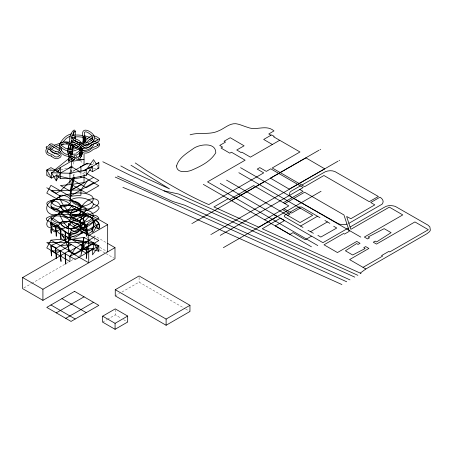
<?xml version="1.0" encoding="UTF-8"?>
<svg xmlns="http://www.w3.org/2000/svg" width="453" height="453" viewBox="0 0 453 453"><rect width="100%" height="100%" fill="white"/><g stroke="black" fill="none" stroke-linecap="round" stroke-linejoin="round"><path stroke-width="0.34" stroke-dasharray="2.27 1.7" d="M73.714 176.591L74.315 173.114M73.901 161.998L71.444 172.072L75.6 169.813M73.409 176.427L74.224 173.069M56.03 175.124L56.704 173.992M46.772 175.351L48.562 174.32M75.045 169.994L71.444 172.072L71.444 170.079M93.494 236.642L94.717 235.939L107.236 243.165M23.873 287.944L31.2 283.714M31.812 283.363L68.454 262.202M70.9 260.792L73.341 259.382M73.952 259.031L77.004 257.27M79.451 255.86L80.668 255.152M115.255 295.894L119.535 293.419M121.982 292.009L139.099 282.123L185.051 308.657M102.65 322.128L106.851 319.699M107.452 319.354L115.255 314.852L121.172 318.266M55.691 175.69L58.72 173.969M81.529 171.981L82.701 171.477M60.861 169.949L67.474 167.95M78.873 172.423L80.94 172.231L84.468 174.269M93.38 168.284L96.789 168.114M86.087 164.83L88.12 164.864M90.832 164.909L92.191 164.932M91.653 164.45L92.916 164.784M85.238 172.565L84.048 171.88L84.048 175.209M99.92 247.389L107.072 251.517M99.484 249.796L105.447 253.238M106.042 253.584L113.794 258.057M185.668 309.008L189.954 311.483M123.539 319.631L127.678 322.021M80.43 160.679L83.142 163.765M96.721 164.654L98.839 168.006M139.099 277.321L139.099 282.123M115.255 309.546L115.255 314.852M94.717 235.939L94.717 237.327M94.717 238.018L94.717 241.489M93.544 161.625L93.544 164.286M87.401 236.67L87.401 238.068M80.94 172.231L80.94 175.56M50.94 168.952L50.94 172.282"/><path stroke-width="0.68" d="M81.41 148.471C82.831 151.455 78.782 153.912 76.444 155.011M81.659 151.698L81.75 154.552M72.333 151.036L72.197 154.331M70.798 145.345L70.458 149.864M47.508 148.493C51.189 149.767 54.173 155.249 58.613 152.871C61.755 153.25 62.078 157.129 59.083 157.995C56.257 159.943 53.267 157.825 51.132 155.934L51.336 156.053C47.191 155.719 44.071 151.874 46.812 148.091M81.489 151.478L81.642 154.213M49.949 149.105C50.419 153.709 57.673 153.233 59.666 155.583L59.609 155.379C58.358 157.072 55.804 157.548 54.507 156.325C51.936 153.171 44.921 154.071 48.363 148.856M79.938 151.143L79.949 150.707M68.703 159.145L68.76 161.098M87.242 224.037L86.257 233.68L86.41 236.319C89.626 231.211 85.815 224.167 80.691 221.953C86.33 230.005 92.678 220.543 98.72 218.618L98.839 218.125C95.645 212.989 88.816 215.334 86.121 219.779C83.494 222.23 80.402 225.016 80.736 228.924C78.646 233.357 73.092 235.141 68.55 233.827C63.409 232.57 54.513 220.549 50.793 229.252C50.549 229.977 51.081 234.92 51.614 232.853C51.902 228.623 50.73 224.445 51.11 220.243C57.191 211.817 68.816 210.101 78.505 209.269C83.041 209.382 87.973 209.66 91.812 212.395C97.361 218.397 85.204 223.476 80.136 222.349C73.658 225.135 68.375 231.993 69.932 239.354L69.066 239.28L66.631 236.619L65.764 236.438L65.764 241.76L65.187 231.29L65.334 235.956L64.394 237.395C61.149 236.296 60.243 232.095 60.221 229.008C60.776 227.616 61.047 232.961 60.436 233.873L59.547 233.793L57.123 231.138L56.268 230.956C53.782 230.792 52.497 228.108 50.102 227.621C46.534 227.395 45.827 223.539 47.842 221.019C50.968 213.482 55.929 221.879 60.345 222.848C63.788 230.526 77.129 230.628 81.104 223.459L80.94 222.349L79.088 220.622L71.444 216.868C69.371 213.023 64.162 211.013 59.943 211.653L59.139 212.825C61.359 220.005 67.786 230.271 75.849 231.642C79.088 229.405 82.763 227.819 86.104 225.843L86.234 225.407C82.82 220.464 74.032 223.187 71.444 216.868L71.495 215.922C77.05 212.429 91.449 214.133 93.788 221.353C94.156 229.841 92.876 223.98 93.544 220.396C89.496 213.108 78.93 213.363 72.004 215.894L71.444 216.868C69.349 225.379 54.768 225.067 50.94 217.74L51.03 216.976C57.276 214.512 67.537 216.381 71.444 222.191C68.641 229.722 55.934 230.781 51.41 224.093C50.226 220.922 50.759 226.358 51.161 227.146C51.806 229.003 52.769 231.455 54.904 231.919L55.838 230.469L55.691 225.809L51.874 223.941L50.94 223.063L51.195 222.757C56.614 222.491 62.01 227.519 60.787 233.125C59.909 235.028 60.328 229.235 60.391 228.136L59.037 227.1L55.691 225.809L56.268 236.279L56.268 230.956L58.913 230.13L60.934 228.335C64.564 230.022 67.237 234.541 71.687 233.941C75.266 233.165 79.864 231.574 80.94 227.678C77.52 221.891 66.398 220.005 60.538 222.451C57.525 230.05 51.002 221.749 46.772 220.147L46.217 218.289C52.514 214.093 60.651 214.563 67.916 214.354C73.646 214.892 80.141 215.452 84.048 220.243C85.911 224.49 84.547 229.943 81.387 233.216L80.94 233.001C80.979 226.857 83.964 221.058 84.048 214.915L83.607 214.745C79.049 218.89 78.035 230.605 86.234 230.73C90.515 228.963 94.456 225.945 98.697 223.969L98.839 223.454C93.771 215.69 82.361 224.745 86.766 232.236L87.684 233.108L88.845 233.363C94.02 231.862 93.867 225.169 93.697 220.685C92.588 221.053 94.592 226.562 92.678 228.012C90.475 231.642 85.164 231.687 82.146 229.099C80.645 227.502 80.255 225.028 77.865 224.269C72.571 222.366 65.838 219.796 60.549 222.457L60.436 223.221L61.382 224.83L64.858 227.344M81.648 149.807L81.716 148.844M81.8 149.428L82.797 148.205L84.705 147.429M80.407 153.142L80.424 152.752M83.278 141.342L83.222 136.291M84.977 141.5L84.96 137.316M75.572 138.935L75.475 136.529M80.317 152.978L79.796 155.509L78.737 157.055M80.022 158.171L81.495 155.843L82.027 152.921M83.137 136.97L83.188 142.282L83.93 142.723M82.067 152.117L82.021 153.086M80.589 154.932L80.09 154.484L80.096 152.259M84.796 136.987L84.009 137.378L83.273 136.585M82.038 152.35L81.381 156.138L79.875 158.369M84.853 137.078L84.892 141.642M70.815 149.003L70.866 145.17M83.278 141.398L83.511 141.296M75.815 153.403L79.065 151.24L79.853 150.237L80.407 148.374M83.142 136.84C80.283 126.999 89.15 129.535 93.341 134.728C98.058 140.911 87.944 145.487 82.831 144.949M60.883 146.908L61.415 150.26L60.617 148.861L56.404 146.857L51.97 143.822L50.226 144.071L48.301 145.741M68.754 158.335L68.947 156.393M73.08 177.769L71.444 184.484L69.932 201.647L73.477 177.984M79.779 150.94L80.379 148.652L80.153 148.935M69.167 159.813L69.071 161.393M70.419 153.114L70.572 151.727M80.396 153.312L80.379 154.116M70.878 160.079L71.115 158.148M80.255 153.295L79.694 155.668L78.641 157.106M84.988 141.546L85.141 137.774M70.289 151.24L69.938 153.975M72.072 150.889L71.546 155.005M71.925 154.898L72.503 144.343M84.048 175.209L84.048 182.531L71.444 184.484L69.932 196.319L80.94 195.294L80.94 189.966L87.242 181.002M80.113 154.371L80.385 153.992M69.417 157.814L69.575 156.642L68.278 154.145L67.865 150.798M67.95 149.467L68.85 145.6L70.119 143.307M69.632 149.864L70.504 146.138L71.551 144.343L70.861 144.45L71.483 144.292L70.413 146.087L70.526 145.798L69.637 149.501L65.815 148.425L62.293 146.115L61.223 144.439L61.285 144.733L61.744 144.139L61.466 144.303L63.556 143.816M61.246 150.56L61.302 150.028C62.978 153.063 65.442 154.28 68.845 154.756M67.91 149.286L68.533 146.308L69.926 143.414M50.94 240.169L75.226 254.19L98.839 240.554L84.048 232.021L50.94 245.492L51.523 255.968L50.94 250.82L60.436 250.979L61.019 261.449L60.436 256.302L56.268 253.386L46.772 247.899L50.94 240.169L61.948 239.139L86.234 253.159L87.242 246.466L86.234 258.487L87.242 251.789L80.94 244.779M73.46 134.875L73.782 131.636M75.147 135.283C76.676 122.027 67.203 137.604 69.898 142.259M69.87 157.078L69.671 158.227M75.447 140.005L75.209 141.404M71.449 158.069L71.036 160.243M93.544 204.043C90.424 212.887 76.563 213.567 71.444 205.843C67.537 200.028 57.282 198.159 51.036 200.622L50.94 201.387C54.756 209.003 70.747 209.014 71.495 199.569C77.508 196.041 89.643 197.853 93.544 204.043L98.007 206.189L98.839 207.1L99.026 208.312C95.985 213.833 85.09 217.423 80.94 211.325C77.021 205.486 66.761 203.663 60.515 206.098C58.516 212.089 48.278 208.89 46.772 203.793L47.22 202.253C54.49 197.757 63.918 199.569 71.965 200.611C75.232 201.766 78.879 203.052 80.94 205.996C85.911 211.432 95.328 209.031 98.822 203.182C99.094 198.255 91.699 197.831 88.652 199.983C85.022 202.049 81.602 205.266 80.747 209.507C81.631 212.117 79.875 214.507 77.661 215.707C72.474 219.235 65.861 217.74 61.88 213.221C59.258 209.365 49.286 209.699 51.11 203.89C57.191 195.464 68.816 193.748 78.505 192.916C83.041 193.035 87.973 193.306 91.812 196.041C97.299 201.698 85.849 206.919 80.94 205.996C60.153 211.727 72.808 230.164 86.212 215.435L86.234 214.377C79.949 208.612 68.879 209.178 61.121 211.211C58.562 216.404 49.258 215.928 47.078 210.628C44.371 201.744 56.704 197.055 60.47 205.741C62.35 214.088 77.531 214.665 81.149 207.236C81.11 202.349 75.136 201.449 71.444 200.515C69.383 196.727 64.207 194.586 60.028 195.356L59.332 196.608C62.169 206.84 75.894 224.292 86.2 210.288L85.985 208.471L84.371 206.936L76.042 204.62L73.465 203.023L71.444 200.515L80.94 205.996C78.012 214.229 64.485 214.263 60.436 206.868L60.538 206.104C66.393 203.652 77.537 205.549 80.94 211.325C77.695 219.207 62.667 220.079 60.204 211.268L56.285 208.578L50.94 206.715C54.581 214.575 68.579 213.691 71.444 205.843M94.303 143.284C92.757 148.233 86.959 151.064 81.982 150.436M97.978 139.813L95 137.944M70.827 147.27L70.708 149.688M72.503 147.701L72.316 149.688L73.68 146.846M71.5 159.53L71.653 158.697M80.158 149.213L80.3 149.864M74.609 138.08L74.904 136.619M69.49 153.057L69.739 151.925M69.405 159.592L69.066 160.826L69.388 160.475M71.868 142.474L72.287 140.617M69.932 183.912L69.932 173.261L71.444 166.749L79.751 171.545M81.733 148.895C83.352 152.871 89.105 151.664 91.699 148.227C95.283 146.109 101.704 145.487 94.841 143.114M80.94 184.643L71.444 189.807L74.552 177.049M60.436 256.302L60.436 250.979L61.019 256.126L65.187 259.042L65.187 253.72L65.764 264.19L65.764 258.867L69.932 261.783L69.932 256.46L93.544 242.825L93.544 248.153L80.94 250.107L84.048 237.344L98.839 245.883L98.839 251.205L92.537 249.524L92.537 254.846L98.839 245.883L71.444 239.297L56.268 248.057L46.772 242.576L84.048 242.672L80.94 255.43L84.048 237.344L71.444 239.297L93.544 242.825L98.839 251.205M81.733 145.011C78.465 151.993 67.95 152.972 62.254 148.346C55.243 143.595 63.72 140.594 68.358 142.367M79.96 149.977L79.994 148.754M59.57 144.881L59.145 148.55M80.26 154.252L80.238 154.496M48.386 146.999C52.52 149.943 57.333 153.788 59.626 150.328L59.649 150.294C56.568 149.79 51.738 144.762 50.917 145.651M61.251 145.3L61.546 144.518M70.379 149.581L70.934 148.069M72.231 135.583L74.53 131.591L73.918 131.597M51.693 149.252L54.094 147.151M72.174 149.649L74.337 145.662M82.701 143.261L83.375 140.419L83.324 136.959M80.294 147.163L80.56 146.557M60.232 143.267C62.537 138.918 66.517 134.898 71.478 133.862M89.592 169.949L92.537 171.647L98.839 168.006L98.839 162.684L92.537 166.325L86.234 175.288L69.932 178.584L56.268 175.509L51.523 178.097L46.772 175.351L46.772 170.028L55.691 170.362L51.523 172.769L56.268 180.838L60.436 173.103L71.444 166.749L70.119 167.151M50.175 148.38L52.474 146.121M80.209 148.839L80.056 150.526M84.943 141.8L84.779 142.095M57.724 172.299L60.436 167.78L60.436 178.431L69.932 178.584M69.932 256.46L75.436 247.955M82.378 146.823L82.718 146.313L81.449 145.368M80.94 250.107L87.242 241.143M92.021 144.32C90.192 147.117 85.238 149.813 81.285 148.522M62.627 142.508L66.268 138.42L70.17 135.991M70.855 137.027C73.947 133.975 79.02 135.164 82.91 135.475M83.244 141.67C83.986 140.928 82.905 142.208 83.29 141.132L83.363 142.049L84.048 142.44M80.849 147.678L83.244 146.07M72.135 144.365L71.721 144.433L76.829 148.154M49.66 146.812L50.702 145.781M82.82 143.499C86.172 140.804 88.805 135.623 93.646 135.855C95.94 136.127 101.364 138.301 99.054 141.211C96.58 143.023 93.307 143.42 90.974 145.492C88.884 148.006 85.204 148.782 82.774 146.325M60.679 151.483L58.613 152.871M74.049 177.542L60.436 190.838L56.268 193.244L46.772 187.763M85.742 142.989L90.81 138.29L93.052 137.542M83.607 141.602L83.295 142.214L83.545 141.642M88.828 143.516L87.378 144.632L85.073 145.526M54.235 170.3L69.06 158.397M72.31 137.899L74.36 137.021L78.131 136.766L82.661 137.191L87.831 138.442M348.34 228.04L322.938 242.672L280.396 218.199L262.264 228.759L360.248 273.114L365.82 268.991L426.913 233.725L429.62 231.585L430.35 230.175L429.857 226.908L428.006 225.152L395.31 206.392C391.902 205.339 387.621 205.096 384.552 207.163L350.061 227.044L350.894 229.303L389.348 207.134L402.762 214.909L364.359 237.049L367.564 238.929L369.518 237.797L368.113 236.987L384.161 228.657L391.092 232.655L376.607 241.919L375.197 241.109L373.3 242.208L376.5 244.088L414.925 221.93L428.368 229.722L389.739 251.936L388.821 251.409L381.607 255.549L382.57 256.104L363.034 267.355L349.591 259.592L368.895 248.448L365.667 246.585L363.736 247.695L365.169 248.521L352.666 254.988L345.396 250.792L356.653 243.572L358.085 244.405L360.039 243.306L356.783 241.426L337.451 252.553L324.008 244.796L343.521 233.527L344.484 234.082L349.303 231.302L343.94 214.937L304.626 192.242L284.773 203.612M86.234 253.159L93.544 248.153M71.444 167.417L71.444 161.427L74.552 159.314L55.181 170.498M49.711 144.394L50.107 144.145M279.694 140.277L273.544 136.755L274.252 136.353L271.517 134.92L263.674 139.45L272.372 144.501L279.694 140.277L299.988 151.965L272.219 167.967L304.626 186.676L323.929 175.504L369.235 201.659L378.38 196.5L334.977 171.591C331.188 169.971 326.494 170.651 323.125 172.961L301.84 185.067M80.447 166.874L87.242 163.267L91.025 164.28M75.6 169.813L87.242 163.267M83.233 170.906L87.242 168.595L92.537 166.325L92.537 171.647M93.544 177.361L69.932 190.996L60.436 185.515L71.444 184.484L86.234 193.023L98.839 185.741L84.048 177.208L71.444 179.161L86.234 187.695L98.839 180.419L87.016 173.595M93.544 182.689L69.932 196.319L50.94 185.356L46.772 193.091L56.268 198.573L60.436 196.166L50.94 190.685L80.94 189.966M68.46 223.861L88.726 235.56L88.726 262.797L68.46 251.098L68.46 223.861L87.401 212.927L107.667 224.626L107.667 251.862M88.726 235.56L107.667 224.626M107.831 243.51L114.983 247.638L114.983 258.742L42.916 300.35L22.65 288.652L22.65 277.547L69.066 250.747M93.544 237.502L69.932 251.132L61.948 233.816L86.234 247.836M98.839 245.883L75.226 259.512L50.94 245.492L51.523 250.645L55.691 253.561L55.691 248.238L56.268 258.708L56.268 253.386L71.444 244.62L60.436 245.651M22.65 277.547L42.916 289.246L114.983 247.638M228.165 198.725L213.941 206.936L258.799 227.213L277.089 216.472L273.703 214.609M229.597 199.49L253.669 185.594L288.81 205.883L264.739 219.779M231.449 200.617L264.507 181.534M191.874 223.618L192.417 223.301M192.961 222.989L318.98 150.232M320.073 149.603L320.611 149.292M56.268 312.87L84.048 296.834M65.764 318.357L93.544 302.315M115.255 289.716L139.099 275.945L189.954 305.305L189.954 311.483L166.109 325.254L115.255 295.894L115.255 289.716L166.109 319.076L189.954 305.305M210.866 234.58L211.409 234.269M211.953 233.952L337.972 161.2M339.059 160.566L339.603 160.254M220.22 235.379L303.142 187.536L270.758 168.81L266.302 171.381L259.79 167.621L257.213 169.111L263.725 172.87L208.782 204.592C187.338 195.317 167.259 183.222 147.378 171.036L135.266 162.955M102.65 316.166L115.255 308.884L127.678 316.058L127.678 322.021L115.073 329.297L102.65 322.128L102.65 316.166L115.073 323.334L127.678 316.058M223.369 247.666L321.064 191.262M283.991 208.663L291.624 213.103L300.226 208.137L312.649 215.311L300.067 222.576L287.638 215.401L290.113 213.975L288.499 213.04L284.512 215.311L284.49 216.744L300.537 226.036L317.496 216.245L319.971 217.672M307.961 230.322L310.486 231.693L327.394 221.93M272.372 144.501L250.413 157.151L241.896 152.174L241.138 152.582L236.738 150.005L244.11 145.809L230.249 137.718L224.076 141.251L225.532 142.095L219.722 145.419L222.616 147.117L221.024 148.035L229.83 153.182L231.472 152.231L245.124 160.203L207.531 181.88L317.808 245.577M283.267 202.74L303.091 191.353L299.807 189.456M290.011 212.168L298.974 207.027L301.449 207.01L317.496 216.245M311.398 236.223L305.226 239.756L293.034 232.627L289.931 234.388L275.316 225.854L284.592 220.594L220.237 183.437M348.889 223.329L382.026 204.229A10.442 6.031 0 0 0 382.859 202.876C383.918 200.554 381.822 198.312 379.965 197.202L370.747 202.531L374.807 204.875L350.865 218.697L346.647 216.5L350.061 227.044M278.703 173.397L270.396 178.131L289.178 189.127L297.593 184.331M280.164 172.553L305.928 157.859L324.739 168.839L299.076 183.471M300.356 185.923L291.913 190.736C288.351 191.846 288.816 196.698 292.304 197.553M67.808 168.81L71.444 166.749M83.992 170.679L92.537 166.325M54.377 145.096L61.619 142.803M95.894 163.946L98.839 162.684M85.056 170.464L86.234 169.96L86.234 175.288M56.002 146.257C62.956 144.003 72.367 141.647 78.624 146.84M83.612 141.387C82.718 141.353 83.947 142.678 83.386 142.049M346.958 224.11C343.731 225.067 339.982 224.892 337.111 223.001L293.816 198.425M56.234 171.347L58.879 170.549M74.077 154.077L70.458 154.784M73.567 156.036C68.828 157.423 63.063 155.945 60.26 151.704M71.421 144.15L71.761 144.071M190.101 134.818C199.462 131.897 209.83 135.26 218.788 130.77C224.467 128.522 229.371 123.199 235.877 123.703C240.033 124.286 243.833 126.291 247.859 127.401C256.477 131.008 266.075 124.122 273.991 130.906L268.782 133.975L270.939 135.221M60.436 173.103L50.94 167.621L46.772 170.028L51.523 178.097L51.523 172.769L69.932 173.261L86.234 169.96M71.444 161.427L84.048 159.473L76.591 159.348M77.05 142.191L80.651 142.854L85.022 145.713L86.721 146.16L91.942 142.752L97.927 139.762M92.723 141.24L95.702 141.579M64.337 142.355L70.022 142.083L75.158 142.905M69.932 173.261L71.999 173.069M76.614 157.995L75.017 157.978M89.286 168.488L87.242 168.595L93.544 159.626L96.37 164.099M97.474 168.08L98.839 168.006M71.682 135.56L73.148 135.781M76.506 158.001L74.898 157.944M69.654 149.467C73.159 149.7 76.829 148.442 79.326 145.945L80.017 144.841L79.983 143.794M83.822 137.253L83.437 137.066M66.127 143.861L69.094 144.241M80.492 144.813L75.289 143.182L71.659 140.538M102.803 161.755L130.498 175.424L164.026 190.843L178.669 194.031L357.876 275.328M85.051 135.877L89.977 137.423M71.212 144.671L73.703 145.339M76.11 147.82L72.242 146.036M66.421 227.995C71.421 229.586 78.596 228.42 81.155 223.431L80.94 222.349C78.539 219.388 74.082 219.456 71.444 216.868L71.817 216.036C79.796 214.49 102.667 216.098 98.839 228.776L97.423 228.606L94.728 226.896L93.125 226.557L92.095 228.459L92.276 232.191L93.131 232.083L93.89 231.019L98.227 223.595L98.839 223.454L99.156 224.269L99.473 227.4L98.839 228.776L98.278 228.623L93.544 220.396L92.491 222.995L89.451 225.43L85.3 227.163L79.405 228.063L75.436 230.854L70.878 232.666L69.722 234.852L69.858 239.343L70.209 237.23L69.932 234.031L70.685 235.311L72.01 236.313L74.445 237.072L75.962 236.953L80.73 233.907L85.09 231.987L86.234 230.73C82.791 225.905 74.62 228.136 71.444 222.191M72.95 133.873L74.116 134.343M71.727 137.689C75.249 139.111 81.138 139.864 81.829 144.411M73.171 139.96L77.033 141.483L79.762 143.42M56.104 151.998L55.277 151.698M122.893 187.366L152.304 199.263L341.907 284.546M80.345 150.153L77.712 148.726M76.359 143.335L79.915 145.702M164.026 190.843L354.75 277.128M349.982 279.88L184.739 205.209L172.78 201.489L117.497 176.07M115.232 177.078L346.698 281.777M84.496 141.393L84.824 141.63M73.675 157.57L71.75 156.415M73.103 159.213L69.558 156.636M360.248 273.114L361.052 273.493M84.496 141.268L84.932 141.574M73.601 157.548L71.376 156.087M72.842 159.111C69.337 157.78 67.554 153.952 67.837 150.368M96.755 142.021C103.358 144.954 97.157 148.346 93.346 149.28C90.572 151.942 84.456 155.6 80.827 150.849M79.768 144.348L80.504 144.745M89.904 139.309L91.795 140.566M120.809 165.951L128.125 169.937L169.473 188.873L130.991 165.243M310.486 231.693L313.408 233.289M77.418 146.8L78.041 147.134M240.537 167.667L360.809 237.1M324.92 220.503L329.869 223.363M333.674 226.251L336.749 228.023L320.832 237.061L317.887 235.362M238.839 172.695L300.549 208.329M226.534 180.124L287.966 215.594M300.537 226.036L303.012 227.468M203.312 184.377L311.426 246.794M61.948 298.629L86.234 312.649M50.94 304.982L75.226 319.003M282.479 209.541L288.499 213.04M363.034 267.355L365.82 268.991M91.347 138.114L92.973 139.331M60.436 178.431L56.268 175.509L56.268 180.838M77.893 146.8L74.626 144.269M84.53 135.77L85.017 136.613M74.552 153.992L79.977 160.164M92.072 135.9C88.516 132.151 82.338 128.777 84.898 136.319M71.149 144.932L71.489 145.334M71.098 155.787L70.005 153.844L69.575 151.585M79.434 147.921L80.283 149.784L79.983 148.963M93.567 139.966L94.388 141.795M72.435 138.675C76.659 144.36 88.193 144.994 92.672 139.031L92.655 136.829M80.136 155.073C82.293 156.789 82.101 152.378 81.812 151.313M80.26 149.75L80.255 149.915M80.651 146.613L81.846 149.179M99.179 143.844L99.501 144.354M70.691 155.237L69.603 151.67M99.252 138.669L99.558 139.173M81.704 148.816L81.919 149.337M80.107 155.022L79.762 152.82M72.225 148.844L72.248 148.165M72.265 148.946L72.429 144.162M81.67 148.737L81.778 149.003M59.264 149.343L59.49 150.141M71.721 142.367L71.398 140.339M68.731 160.934L68.788 161.234M79.932 152.474C79.252 157.321 83.386 155.441 82.129 151.664M47.542 151.857L47.582 152.197M80.017 154.337L80.056 154.643M75.458 131.172L75.504 131.517M70.594 149.207L70.402 146.053M92.661 141.987L92.695 142.553M70.589 149.156L70.611 149.722M80.419 151.88L80.424 152.316M166.109 319.076L166.109 325.254M115.073 323.334L115.073 329.297M84.048 154.145L84.048 164.796M80.94 166.908L80.94 171.568M80.94 176.228L80.94 177.559M74.552 155.322L74.552 158.646M71.444 184.484L71.444 189.807M42.916 289.246L42.916 300.35M46.897 147.735A0.872 0.504 -60 0 1 46.161 147.485A0.872 0.504 -60 0 1 46.874 146.353A0.872 0.504 -60 0 1 47.35 147.021M71.336 139.314A0.872 0.328 -73.3 0 1 71.053 138.794A0.872 0.328 -73.3 0 1 71.506 137.74A0.872 0.328 -73.3 0 1 71.84 138.125M176.585 165.934C176.494 173.646 187.842 172.078 192.423 169.875C201.24 166.013 210.69 161.319 215.792 152.746C215.804 142.168 200.39 144.111 194.116 148.052C187.514 152.82 178.754 157.65 176.585 165.934M60.209 229.343L60.996 239.252L60.436 228.55L60.209 229.343M98.075 144.983L97.888 145.368L98.075 144.983M74.552 291.353L46.772 307.389L71.059 321.409L98.839 305.373L74.552 291.353M84.575 142.225L84.269 142.384L84.575 142.231M97.905 145.011L97.723 144.784L97.905 145.011M98.075 140.005L97.82 139.581L98.075 140.005"/></g></svg>
